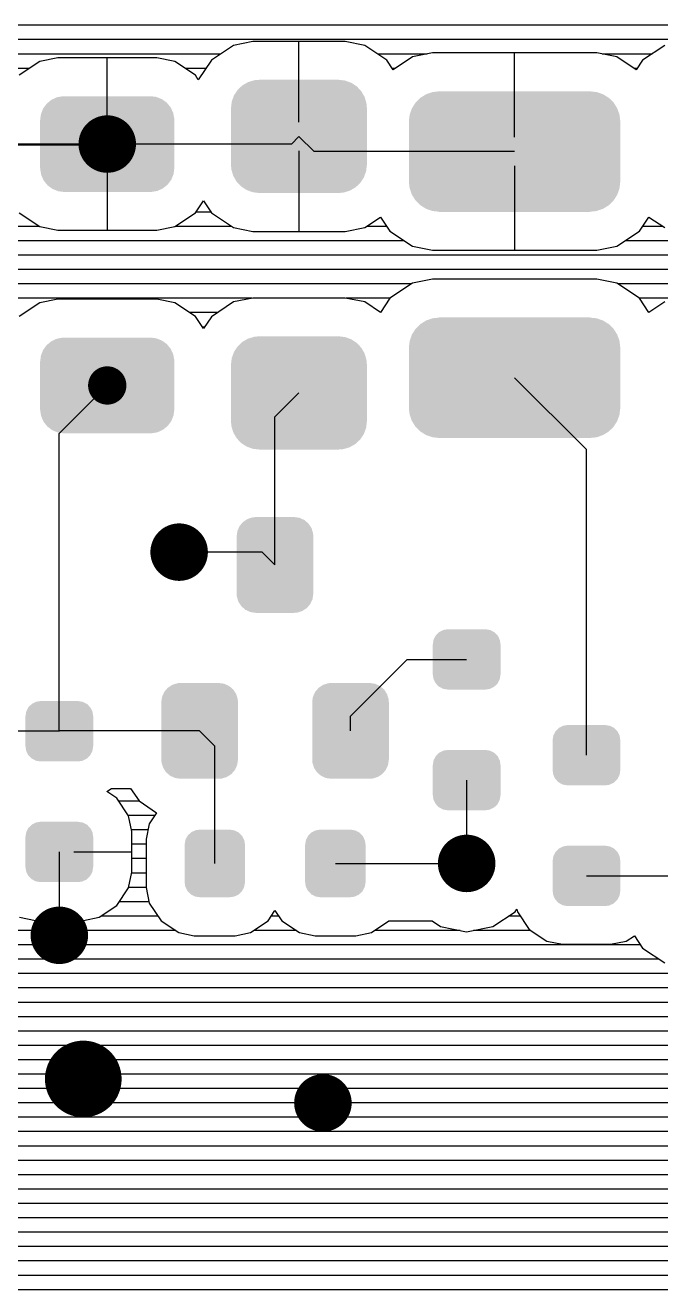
# Model space of a CAD drawing. Extents: x 295 to 953, y 10 to 290.
# Drawn here: x 625.1 to 646.99, y 103.89 to 147.47 of the extents above; entities that cross this region are included whole.
import ezdxf

# ---------------------------------------------------------------- set-up
doc = ezdxf.new("R2010")
doc.units = 0
doc.header["$LTSCALE"] = 5
doc.header["$MEASUREMENT"] = 0
doc.layers.get('0').update_dxf_attribs({"linetype": 'CONTINUOUS', "lineweight": 25})
doc.layers.add('DV-DPO-A6_BOT', color=7, linetype='CONTINUOUS')

msp = doc.modelspace()

# ---------------------------------------------------------------- linework, layer by layer
for points, const_width in [([(628.416, 143.38, -1), (627.426, 143.38, -1)], 0.991), ([(628.251, 135.059, -1), (627.591, 135.059, -1)], 0.66), ([(630.893, 129.313, -1), (629.902, 129.313, -1)], 0.991), ([(640.799, 118.582, -1), (639.808, 118.582, -1)], 0.991), ([(626.765, 116.105, -1), (625.775, 116.105, -1)], 0.991), ([(627.756, 111.152, -1), (626.435, 111.152, -1)], 1.321), ([(635.846, 110.327, -1), (634.855, 110.327, -1)], 0.991)]:
    msp.add_lwpolyline(points, format="xyb", close=True, dxfattribs=dict(const_width=const_width))
for points in [[(636.117, 145.569), (636.016, 145.581), (632.951, 145.569), (632.99, 145.581)], [(636.016, 145.581), (635.892, 145.595), (632.99, 145.581), (633.158, 145.595)], [(636.756, 145.059), (636.674, 145.202), (632.288, 145.059), (632.382, 145.202)], [(636.674, 145.202), (636.631, 145.248), (632.382, 145.202), (632.412, 145.248)], [(636.631, 145.248), (636.519, 145.367), (632.412, 145.248), (632.538, 145.367)], [(636.519, 145.367), (636.463, 145.403), (632.538, 145.367), (632.577, 145.403)], [(636.463, 145.403), (636.33, 145.492), (632.577, 145.403), (632.73, 145.492)], [(636.33, 145.492), (636.261, 145.516), (632.73, 145.492), (632.773, 145.516)], [(636.261, 145.516), (636.117, 145.569), (632.773, 145.516), (632.951, 145.569)], [(644.998, 145.098), (644.786, 145.172), (638.908, 145.098), (639.125, 145.172)], [(644.786, 145.172), (644.772, 145.173), (639.125, 145.172), (639.13, 145.173)], [(644.772, 145.173), (644.553, 145.197), (639.13, 145.173), (639.356, 145.197)], [(644.553, 145.197), (644.553, 145.203), (639.356, 145.197), (639.356, 145.203)], [(630.107, 144.643), (630, 144.774), (625.74, 144.643), (625.836, 144.774)], [(630, 144.774), (629.975, 144.804), (625.836, 144.774), (625.873, 144.804)], [(629.975, 144.804), (629.837, 144.906), (625.873, 144.804), (625.998, 144.906)], [(629.837, 144.906), (629.807, 144.927), (625.998, 144.906), (626.045, 144.927)], [(629.807, 144.927), (629.643, 144.993), (626.045, 144.927), (626.187, 144.993)], [(629.643, 144.993), (629.613, 145.005), (626.187, 144.993), (626.252, 145.005)], [(629.613, 145.005), (629.415, 145.03), (626.252, 145.005), (626.392, 145.03)], [(629.415, 145.03), (629.407, 145.031), (626.392, 145.03), (626.435, 145.031)], [(636.866, 144.621), (636.851, 144.789), (632.184, 144.621), (632.203, 144.789)], [(636.851, 144.789), (636.834, 144.846), (632.203, 144.789), (632.21, 144.846)], [(636.834, 144.846), (636.787, 145.006), (632.21, 144.846), (632.268, 145.006)], [(636.787, 145.006), (636.756, 145.059), (632.268, 145.006), (632.288, 145.059)], [(645.491, 144.612), (645.37, 144.805), (638.417, 144.612), (638.539, 144.805)], [(645.37, 144.805), (645.365, 144.81), (638.539, 144.805), (638.543, 144.81)], [(645.365, 144.81), (645.205, 144.97), (638.543, 144.81), (638.705, 144.97)], [(645.205, 144.97), (645.198, 144.974), (638.705, 144.97), (638.709, 144.974)], [(645.198, 144.974), (645.007, 145.095), (638.709, 144.974), (638.903, 145.095)], [(645.007, 145.095), (644.998, 145.098), (638.903, 145.095), (638.908, 145.098)], [(630.231, 144.248), (630.202, 144.412), (625.615, 144.248), (625.636, 144.412)], [(630.202, 144.412), (630.194, 144.453), (625.636, 144.412), (625.652, 144.453)], [(630.194, 144.453), (630.124, 144.606), (625.652, 144.453), (625.713, 144.606)], [(630.124, 144.606), (630.107, 144.643), (625.713, 144.606), (625.74, 144.643)], [(636.866, 142.667), (636.866, 144.621), (632.184, 142.667), (632.184, 144.621)], [(645.596, 144.159), (645.571, 144.385), (638.312, 144.159), (638.338, 144.385)], [(645.571, 144.385), (645.569, 144.392), (638.338, 144.385), (638.339, 144.392)], [(645.569, 144.392), (645.494, 144.606), (638.339, 144.392), (638.415, 144.606)], [(645.494, 144.606), (645.491, 144.612), (638.415, 144.606), (638.417, 144.612)], [(630.232, 144.205), (630.231, 144.248), (625.609, 144.205), (625.615, 144.248)], [(630.232, 142.554), (630.232, 144.205), (625.609, 142.554), (625.609, 144.205)], [(645.593, 144.076), (645.596, 144.159), (638.316, 144.076), (638.312, 144.159)], [(645.593, 142.168), (645.593, 144.076), (638.316, 142.168), (638.316, 144.076)], [(630.227, 142.512), (630.232, 142.554), (625.611, 142.512), (625.609, 142.554)], [(636.846, 142.499), (636.866, 142.667), (632.198, 142.499), (632.184, 142.667)], [(630.206, 142.348), (630.227, 142.512), (625.64, 142.348), (625.611, 142.512)], [(630.189, 142.306), (630.206, 142.348), (625.648, 142.306), (625.64, 142.348)], [(630.129, 142.154), (630.189, 142.306), (625.718, 142.154), (625.648, 142.306)], [(630.102, 142.117), (630.129, 142.154), (625.735, 142.117), (625.718, 142.154)], [(630.005, 141.986), (630.102, 142.117), (625.842, 141.986), (625.735, 142.117)], [(636.84, 142.442), (636.846, 142.499), (632.215, 142.442), (632.198, 142.499)], [(636.781, 142.282), (636.84, 142.442), (632.263, 142.282), (632.215, 142.442)], [(636.762, 142.229), (636.781, 142.282), (632.293, 142.229), (632.263, 142.282)], [(636.668, 142.086), (636.762, 142.229), (632.376, 142.086), (632.293, 142.229)], [(645.596, 142.085), (645.593, 142.168), (638.312, 142.085), (638.316, 142.168)], [(629.968, 141.956), (630.005, 141.986), (625.867, 141.956), (625.842, 141.986)], [(629.844, 141.854), (629.968, 141.956), (626.005, 141.854), (625.867, 141.956)], [(629.797, 141.832), (629.844, 141.854), (626.035, 141.832), (626.005, 141.854)], [(629.655, 141.767), (629.797, 141.832), (626.199, 141.767), (626.035, 141.832)], [(629.589, 141.755), (629.655, 141.767), (626.228, 141.755), (626.199, 141.767)], [(629.45, 141.73), (629.589, 141.755), (626.426, 141.73), (626.228, 141.755)], [(629.407, 141.729), (629.45, 141.73), (626.435, 141.729), (626.426, 141.73)], [(636.637, 142.04), (636.668, 142.086), (632.419, 142.04), (632.376, 142.086)], [(636.511, 141.921), (636.637, 142.04), (632.531, 141.921), (632.419, 142.04)], [(636.473, 141.885), (636.511, 141.921), (632.586, 141.885), (632.531, 141.921)], [(636.319, 141.796), (636.473, 141.885), (632.72, 141.796), (632.586, 141.885)], [(636.276, 141.772), (636.319, 141.796), (632.788, 141.772), (632.72, 141.796)], [(636.099, 141.719), (636.276, 141.772), (632.933, 141.719), (632.788, 141.772)], [(636.059, 141.707), (636.099, 141.719), (633.034, 141.707), (632.933, 141.719)], [(635.892, 141.693), (636.059, 141.707), (633.158, 141.693), (633.034, 141.707)], [(645.57, 141.859), (645.596, 142.085), (638.338, 141.859), (638.312, 142.085)], [(645.57, 141.853), (645.57, 141.859), (638.34, 141.853), (638.338, 141.859)], [(645.494, 141.638), (645.57, 141.853), (638.414, 141.638), (638.34, 141.853)], [(645.492, 141.632), (645.494, 141.638), (638.418, 141.632), (638.414, 141.638)], [(645.369, 141.44), (645.492, 141.632), (638.538, 141.44), (638.418, 141.632)], [(645.366, 141.435), (645.369, 141.44), (638.544, 141.435), (638.538, 141.44)], [(645.204, 141.274), (645.366, 141.435), (638.704, 141.274), (638.544, 141.435)], [(645.2, 141.27), (645.204, 141.274), (638.71, 141.27), (638.704, 141.274)], [(645.005, 141.15), (645.2, 141.27), (638.902, 141.15), (638.71, 141.27)], [(645.001, 141.147), (645.005, 141.15), (638.91, 141.147), (638.902, 141.15)], [(644.783, 141.073), (645.001, 141.147), (639.123, 141.073), (638.91, 141.147)], [(644.779, 141.071), (644.783, 141.073), (639.136, 141.071), (639.123, 141.073)], [(644.553, 141.047), (644.779, 141.071), (639.356, 141.047), (639.136, 141.071)], [(644.553, 141.042), (644.553, 141.047), (639.356, 141.042), (639.356, 141.047)], [(645.007, 137.295), (644.998, 137.298), (638.903, 137.295), (638.908, 137.298)], [(644.998, 137.298), (644.786, 137.372), (638.908, 137.298), (639.125, 137.372)], [(644.786, 137.372), (644.772, 137.374), (639.125, 137.372), (639.13, 137.374)], [(644.772, 137.374), (644.553, 137.398), (639.13, 137.374), (639.356, 137.398)], [(644.553, 137.398), (644.553, 137.403), (639.356, 137.398), (639.356, 137.403)], [(645.491, 136.813), (645.37, 137.005), (638.417, 136.813), (638.539, 137.005)], [(645.37, 137.005), (645.365, 137.011), (638.539, 137.005), (638.543, 137.011)], [(645.365, 137.011), (645.205, 137.171), (638.543, 137.011), (638.705, 137.171)], [(645.205, 137.171), (645.198, 137.175), (638.705, 137.171), (638.709, 137.175)], [(645.198, 137.175), (645.007, 137.295), (638.709, 137.175), (638.903, 137.295)], [(630.107, 136.322), (630, 136.453), (625.74, 136.322), (625.836, 136.453)], [(630, 136.453), (629.975, 136.483), (625.836, 136.453), (625.873, 136.483)], [(629.975, 136.483), (629.837, 136.584), (625.873, 136.483), (625.998, 136.584)], [(629.837, 136.584), (629.807, 136.606), (625.998, 136.584), (626.045, 136.606)], [(629.807, 136.606), (629.643, 136.672), (626.045, 136.606), (626.187, 136.672)], [(629.643, 136.672), (629.613, 136.683), (626.187, 136.672), (626.252, 136.683)], [(629.613, 136.683), (629.415, 136.709), (626.252, 136.683), (626.392, 136.709)], [(629.415, 136.709), (629.407, 136.71), (626.392, 136.709), (626.435, 136.71)], [(636.631, 136.405), (636.519, 136.524), (632.412, 136.405), (632.538, 136.524)], [(636.519, 136.524), (636.463, 136.561), (632.538, 136.524), (632.577, 136.561)], [(636.463, 136.561), (636.33, 136.649), (632.577, 136.561), (632.73, 136.649)], [(636.33, 136.649), (636.261, 136.674), (632.73, 136.649), (632.773, 136.674)], [(636.261, 136.674), (636.117, 136.726), (632.773, 136.674), (632.951, 136.726)], [(636.117, 136.726), (636.016, 136.738), (632.951, 136.726), (632.99, 136.738)], [(636.016, 136.738), (635.892, 136.753), (632.99, 136.738), (633.158, 136.753)], [(645.596, 136.36), (645.571, 136.586), (638.312, 136.36), (638.338, 136.586)], [(645.571, 136.586), (645.569, 136.592), (638.338, 136.586), (638.339, 136.592)], [(645.569, 136.592), (645.494, 136.807), (638.339, 136.592), (638.415, 136.807)], [(645.494, 136.807), (645.491, 136.813), (638.415, 136.807), (638.417, 136.813)], [(630.231, 135.927), (630.202, 136.091), (625.615, 135.927), (625.636, 136.091)], [(630.202, 136.091), (630.194, 136.132), (625.636, 136.091), (625.652, 136.132)], [(630.194, 136.132), (630.124, 136.285), (625.652, 136.132), (625.713, 136.285)], [(630.124, 136.285), (630.107, 136.322), (625.713, 136.285), (625.74, 136.322)], [(636.851, 135.946), (636.834, 136.004), (632.203, 135.946), (632.21, 136.004)], [(636.834, 136.004), (636.787, 136.163), (632.21, 136.004), (632.268, 136.163)], [(636.787, 136.163), (636.756, 136.216), (632.268, 136.163), (632.288, 136.216)], [(636.756, 136.216), (636.674, 136.359), (632.288, 136.216), (632.382, 136.359)], [(636.674, 136.359), (636.631, 136.405), (632.382, 136.359), (632.412, 136.405)], [(645.593, 136.277), (645.596, 136.36), (638.316, 136.277), (638.312, 136.36)], [(645.593, 134.369), (645.593, 136.277), (638.316, 134.369), (638.316, 136.277)], [(630.232, 135.884), (630.231, 135.927), (625.609, 135.884), (625.615, 135.927)], [(630.232, 134.233), (630.232, 135.884), (625.609, 134.233), (625.609, 135.884)], [(636.866, 135.779), (636.851, 135.946), (632.184, 135.779), (632.203, 135.946)], [(636.866, 133.824), (636.866, 135.779), (632.184, 133.824), (632.184, 135.779)], [(645.596, 134.286), (645.593, 134.369), (638.312, 134.286), (638.316, 134.369)], [(645.57, 134.06), (645.596, 134.286), (638.338, 134.06), (638.312, 134.286)], [(630.227, 134.19), (630.232, 134.233), (625.611, 134.19), (625.609, 134.233)], [(630.206, 134.027), (630.227, 134.19), (625.64, 134.027), (625.611, 134.19)], [(630.189, 133.985), (630.206, 134.027), (625.648, 133.985), (625.64, 134.027)], [(630.129, 133.833), (630.189, 133.985), (625.718, 133.833), (625.648, 133.985)], [(630.102, 133.796), (630.129, 133.833), (625.735, 133.796), (625.718, 133.833)], [(636.846, 133.656), (636.866, 133.824), (632.198, 133.656), (632.184, 133.824)], [(645.57, 134.054), (645.57, 134.06), (638.34, 134.054), (638.338, 134.06)], [(645.494, 133.839), (645.57, 134.054), (638.414, 133.839), (638.34, 134.054)], [(645.492, 133.833), (645.494, 133.839), (638.418, 133.833), (638.414, 133.839)], [(645.369, 133.641), (645.492, 133.833), (638.538, 133.641), (638.418, 133.833)], [(630.005, 133.665), (630.102, 133.796), (625.842, 133.665), (625.735, 133.796)], [(629.968, 133.635), (630.005, 133.665), (625.867, 133.635), (625.842, 133.665)], [(629.844, 133.533), (629.968, 133.635), (626.005, 133.533), (625.867, 133.635)], [(629.797, 133.511), (629.844, 133.533), (626.035, 133.511), (626.005, 133.533)], [(629.655, 133.446), (629.797, 133.511), (626.199, 133.446), (626.035, 133.511)], [(629.589, 133.434), (629.655, 133.446), (626.228, 133.434), (626.199, 133.446)], [(629.45, 133.409), (629.589, 133.434), (626.426, 133.409), (626.228, 133.434)], [(629.407, 133.408), (629.45, 133.409), (626.435, 133.408), (626.426, 133.409)], [(636.84, 133.599), (636.846, 133.656), (632.215, 133.599), (632.198, 133.656)], [(636.781, 133.439), (636.84, 133.599), (632.263, 133.439), (632.215, 133.599)], [(636.762, 133.386), (636.781, 133.439), (632.293, 133.386), (632.263, 133.439)], [(636.668, 133.243), (636.762, 133.386), (632.376, 133.243), (632.293, 133.386)], [(645.366, 133.635), (645.369, 133.641), (638.544, 133.635), (638.538, 133.641)], [(645.204, 133.475), (645.366, 133.635), (638.704, 133.475), (638.544, 133.635)], [(645.2, 133.471), (645.204, 133.475), (638.71, 133.471), (638.704, 133.475)], [(645.005, 133.351), (645.2, 133.471), (638.902, 133.351), (638.71, 133.471)], [(636.637, 133.197), (636.668, 133.243), (632.419, 133.197), (632.376, 133.243)], [(636.511, 133.078), (636.637, 133.197), (632.531, 133.078), (632.419, 133.197)], [(636.473, 133.042), (636.511, 133.078), (632.586, 133.042), (632.531, 133.078)], [(636.319, 132.954), (636.473, 133.042), (632.72, 132.954), (632.586, 133.042)], [(636.276, 132.929), (636.319, 132.954), (632.788, 132.929), (632.72, 132.954)], [(645.001, 133.348), (645.005, 133.351), (638.91, 133.348), (638.902, 133.351)], [(644.783, 133.274), (645.001, 133.348), (639.123, 133.274), (638.91, 133.348)], [(644.779, 133.272), (644.783, 133.274), (639.136, 133.272), (639.123, 133.274)], [(644.553, 133.248), (644.779, 133.272), (639.356, 133.248), (639.136, 133.272)], [(644.553, 133.243), (644.553, 133.248), (639.356, 133.243), (639.356, 133.248)], [(636.099, 132.876), (636.276, 132.929), (632.933, 132.876), (632.788, 132.929)], [(636.059, 132.864), (636.099, 132.876), (633.034, 132.864), (632.933, 132.876)], [(635.892, 132.85), (636.059, 132.864), (633.158, 132.85), (633.034, 132.864)], [(634.856, 130.298), (634.786, 130.357), (632.552, 130.298), (632.603, 130.357)], [(634.786, 130.357), (634.714, 130.419), (632.603, 130.357), (632.697, 130.419)], [(634.714, 130.419), (634.624, 130.459), (632.697, 130.419), (632.759, 130.459)], [(634.624, 130.459), (634.544, 130.496), (632.759, 130.459), (632.877, 130.496)], [(634.544, 130.496), (634.416, 130.514), (632.877, 130.496), (632.937, 130.514)], [(634.416, 130.514), (634.36, 130.522), (632.937, 130.514), (633.039, 130.522)], [(635.02, 129.861), (635.012, 129.964), (632.379, 129.861), (632.393, 129.964)], [(635.012, 129.964), (634.987, 130.046), (632.393, 129.964), (632.405, 130.046)], [(634.987, 130.046), (634.958, 130.142), (632.405, 130.046), (632.448, 130.142)], [(634.958, 130.142), (634.909, 130.216), (632.448, 130.142), (632.482, 130.216)], [(634.909, 130.216), (634.856, 130.298), (632.482, 130.216), (632.552, 130.298)], [(635.02, 127.88), (635.02, 129.861), (632.379, 127.88), (632.379, 129.861)], [(635.006, 127.778), (635.02, 127.88), (632.386, 127.778), (632.379, 127.88)], [(634.994, 127.696), (635.006, 127.778), (632.412, 127.696), (632.386, 127.778)], [(634.95, 127.6), (634.994, 127.696), (632.441, 127.6), (632.412, 127.696)], [(634.917, 127.526), (634.95, 127.6), (632.489, 127.526), (632.441, 127.6)], [(634.847, 127.444), (634.917, 127.526), (632.543, 127.444), (632.489, 127.526)], [(634.796, 127.384), (634.847, 127.444), (632.613, 127.384), (632.543, 127.444)], [(634.702, 127.323), (634.796, 127.384), (632.685, 127.323), (632.613, 127.384)], [(634.64, 127.282), (634.702, 127.323), (632.774, 127.282), (632.685, 127.323)], [(634.522, 127.246), (634.64, 127.282), (632.854, 127.246), (632.774, 127.282)], [(634.462, 127.228), (634.522, 127.246), (632.983, 127.228), (632.854, 127.246)], [(634.36, 127.22), (634.462, 127.228), (633.039, 127.22), (632.983, 127.228)], [(641.44, 126.3), (641.377, 126.432), (639.164, 126.3), (639.233, 126.432)], [(641.377, 126.432), (641.363, 126.446), (639.233, 126.432), (639.24, 126.446)], [(641.363, 126.446), (641.262, 126.551), (639.24, 126.446), (639.348, 126.551)], [(641.262, 126.551), (641.243, 126.561), (639.348, 126.551), (639.358, 126.561)], [(641.243, 126.561), (641.117, 126.628), (639.358, 126.561), (639.496, 126.628)], [(641.117, 126.628), (641.085, 126.633), (639.496, 126.628), (639.507, 126.633)], [(641.085, 126.633), (640.954, 126.655), (639.507, 126.633), (639.653, 126.655)], [(641.472, 125.093), (641.472, 126.137), (639.134, 125.093), (639.134, 126.137)], [(641.469, 126.137), (641.448, 126.283), (639.138, 126.137), (639.161, 126.283)], [(641.448, 126.283), (641.44, 126.3), (639.161, 126.283), (639.164, 126.3)], [(641.445, 124.947), (641.469, 125.093), (639.159, 124.947), (639.138, 125.093)], [(632.191, 124.638), (632.119, 124.7), (630.007, 124.638), (630.101, 124.7)], [(632.119, 124.7), (632.029, 124.74), (630.101, 124.7), (630.163, 124.74)], [(632.029, 124.74), (631.949, 124.777), (630.163, 124.74), (630.281, 124.777)], [(631.949, 124.777), (631.82, 124.795), (630.281, 124.777), (630.341, 124.795)], [(631.82, 124.795), (631.764, 124.803), (630.341, 124.795), (630.444, 124.803)], [(637.388, 124.638), (637.316, 124.7), (635.205, 124.638), (635.299, 124.7)], [(637.316, 124.7), (637.226, 124.74), (635.299, 124.7), (635.361, 124.74)], [(637.226, 124.74), (637.146, 124.777), (635.361, 124.74), (635.479, 124.777)], [(637.146, 124.777), (637.018, 124.795), (635.479, 124.777), (635.539, 124.795)], [(637.018, 124.795), (636.962, 124.803), (635.539, 124.795), (635.641, 124.803)], [(641.443, 124.93), (641.445, 124.947), (639.167, 124.93), (639.159, 124.947)], [(641.374, 124.798), (641.443, 124.93), (639.23, 124.798), (639.167, 124.93)], [(641.367, 124.784), (641.374, 124.798), (639.243, 124.784), (639.23, 124.798)], [(641.259, 124.679), (641.367, 124.784), (639.344, 124.679), (639.243, 124.784)], [(641.248, 124.669), (641.259, 124.679), (639.364, 124.669), (639.344, 124.679)], [(641.111, 124.602), (641.248, 124.669), (639.49, 124.602), (639.364, 124.669)], [(632.425, 124.142), (632.417, 124.245), (629.783, 124.142), (629.798, 124.245)], [(632.417, 124.245), (632.392, 124.327), (629.798, 124.245), (629.809, 124.327)], [(632.392, 124.327), (632.362, 124.423), (629.809, 124.327), (629.853, 124.423)], [(632.362, 124.423), (632.314, 124.497), (629.853, 124.423), (629.886, 124.497)], [(632.314, 124.497), (632.26, 124.579), (629.886, 124.497), (629.956, 124.579)], [(632.26, 124.579), (632.191, 124.638), (629.956, 124.579), (630.007, 124.638)], [(637.622, 124.142), (637.614, 124.245), (634.981, 124.142), (634.995, 124.245)], [(637.614, 124.245), (637.589, 124.327), (634.995, 124.245), (635.007, 124.327)], [(637.589, 124.327), (637.56, 124.423), (635.007, 124.327), (635.05, 124.423)], [(637.56, 124.423), (637.511, 124.497), (635.05, 124.423), (635.084, 124.497)], [(637.511, 124.497), (637.458, 124.579), (635.084, 124.497), (635.154, 124.579)], [(637.458, 124.579), (637.388, 124.638), (635.154, 124.579), (635.205, 124.638)], [(641.1, 124.597), (641.111, 124.602), (639.522, 124.597), (639.49, 124.602)], [(640.954, 124.575), (641.1, 124.597), (639.653, 124.575), (639.522, 124.597)], [(627.435, 123.66), (627.414, 123.807), (625.104, 123.66), (625.128, 123.807)], [(627.414, 123.807), (627.406, 123.823), (625.128, 123.807), (625.13, 123.823)], [(627.406, 123.823), (627.343, 123.955), (625.13, 123.823), (625.199, 123.955)], [(627.343, 123.955), (627.33, 123.97), (625.199, 123.955), (625.207, 123.97)], [(627.33, 123.97), (627.229, 124.074), (625.207, 123.97), (625.314, 124.074)], [(627.229, 124.074), (627.21, 124.085), (625.314, 124.074), (625.325, 124.085)], [(627.21, 124.085), (627.083, 124.151), (625.325, 124.085), (625.462, 124.151)], [(627.083, 124.151), (627.052, 124.157), (625.462, 124.151), (625.473, 124.157)], [(627.052, 124.157), (626.92, 124.179), (625.473, 124.157), (625.619, 124.179)], [(632.425, 122.161), (632.425, 124.142), (629.783, 122.161), (629.783, 124.142)], [(637.622, 122.161), (637.622, 124.142), (634.981, 122.161), (634.981, 124.142)], [(627.439, 122.617), (627.439, 123.66), (625.101, 122.617), (625.101, 123.66)], [(645.213, 123.331), (645.081, 123.353), (643.634, 123.331), (643.78, 123.353)], [(645.596, 122.835), (645.575, 122.981), (643.265, 122.835), (643.289, 122.981)], [(645.575, 122.981), (645.567, 122.998), (643.289, 122.981), (643.291, 122.998)], [(645.567, 122.998), (645.504, 123.13), (643.291, 122.998), (643.36, 123.13)], [(645.504, 123.13), (645.491, 123.144), (643.36, 123.13), (643.368, 123.144)], [(645.491, 123.144), (645.39, 123.249), (643.368, 123.144), (643.475, 123.249)], [(645.39, 123.249), (645.371, 123.259), (643.475, 123.249), (643.486, 123.259)], [(645.371, 123.259), (645.244, 123.326), (643.486, 123.259), (643.623, 123.326)], [(645.244, 123.326), (645.213, 123.331), (643.623, 123.326), (643.634, 123.331)], [(627.412, 122.471), (627.435, 122.617), (625.125, 122.471), (625.104, 122.617)], [(641.085, 122.473), (640.954, 122.495), (639.507, 122.473), (639.653, 122.495)], [(645.6, 121.791), (645.6, 122.835), (643.262, 121.791), (643.262, 122.835)], [(627.409, 122.454), (627.412, 122.471), (625.133, 122.454), (625.125, 122.471)], [(627.34, 122.322), (627.409, 122.454), (625.196, 122.322), (625.133, 122.454)], [(627.333, 122.308), (627.34, 122.322), (625.21, 122.308), (625.196, 122.322)], [(627.225, 122.203), (627.333, 122.308), (625.311, 122.203), (625.21, 122.308)], [(627.215, 122.193), (627.225, 122.203), (625.33, 122.193), (625.311, 122.203)], [(627.077, 122.126), (627.215, 122.193), (625.457, 122.126), (625.33, 122.193)], [(627.066, 122.12), (627.077, 122.126), (625.488, 122.12), (625.457, 122.126)], [(626.92, 122.098), (627.066, 122.12), (625.619, 122.098), (625.488, 122.12)], [(632.41, 122.059), (632.425, 122.161), (629.791, 122.059), (629.783, 122.161)], [(632.398, 121.977), (632.41, 122.059), (629.816, 121.977), (629.791, 122.059)], [(637.608, 122.059), (637.622, 122.161), (634.988, 122.059), (634.981, 122.161)], [(637.596, 121.977), (637.608, 122.059), (635.014, 121.977), (634.988, 122.059)], [(641.469, 121.976), (641.448, 122.123), (639.138, 121.976), (639.161, 122.123)], [(641.448, 122.123), (641.44, 122.139), (639.161, 122.123), (639.164, 122.139)], [(641.44, 122.139), (641.377, 122.271), (639.164, 122.139), (639.233, 122.271)], [(641.377, 122.271), (641.363, 122.286), (639.233, 122.271), (639.24, 122.286)], [(641.363, 122.286), (641.262, 122.39), (639.24, 122.286), (639.348, 122.39)], [(641.262, 122.39), (641.243, 122.401), (639.348, 122.39), (639.358, 122.401)], [(641.243, 122.401), (641.117, 122.467), (639.358, 122.401), (639.496, 122.467)], [(641.117, 122.467), (641.085, 122.473), (639.496, 122.467), (639.507, 122.473)], [(632.355, 121.881), (632.398, 121.977), (629.846, 121.881), (629.816, 121.977)], [(632.322, 121.807), (632.355, 121.881), (629.894, 121.807), (629.846, 121.881)], [(632.252, 121.725), (632.322, 121.807), (629.948, 121.725), (629.894, 121.807)], [(632.201, 121.665), (632.252, 121.725), (630.017, 121.665), (629.948, 121.725)], [(632.107, 121.604), (632.201, 121.665), (630.089, 121.604), (630.017, 121.665)], [(637.552, 121.881), (637.596, 121.977), (635.043, 121.881), (635.014, 121.977)], [(637.519, 121.807), (637.552, 121.881), (635.091, 121.807), (635.043, 121.881)], [(637.449, 121.725), (637.519, 121.807), (635.145, 121.725), (635.091, 121.807)], [(637.398, 121.665), (637.449, 121.725), (635.215, 121.665), (635.145, 121.725)], [(637.304, 121.604), (637.398, 121.665), (635.287, 121.604), (635.215, 121.665)], [(641.472, 120.933), (641.472, 121.976), (639.134, 120.933), (639.134, 121.976)], [(645.573, 121.645), (645.596, 121.791), (643.286, 121.645), (643.265, 121.791)], [(645.57, 121.628), (645.573, 121.645), (643.294, 121.628), (643.286, 121.645)], [(645.501, 121.496), (645.57, 121.628), (643.357, 121.496), (643.294, 121.628)], [(632.045, 121.563), (632.107, 121.604), (630.179, 121.563), (630.089, 121.604)], [(631.926, 121.527), (632.045, 121.563), (630.259, 121.527), (630.179, 121.563)], [(631.867, 121.509), (631.926, 121.527), (630.388, 121.509), (630.259, 121.527)], [(631.764, 121.501), (631.867, 121.509), (630.444, 121.501), (630.388, 121.509)], [(637.242, 121.563), (637.304, 121.604), (635.376, 121.563), (635.287, 121.604)], [(637.124, 121.527), (637.242, 121.563), (635.456, 121.527), (635.376, 121.563)], [(637.064, 121.509), (637.124, 121.527), (635.585, 121.509), (635.456, 121.527)], [(636.962, 121.501), (637.064, 121.509), (635.641, 121.501), (635.585, 121.509)], [(645.494, 121.482), (645.501, 121.496), (643.371, 121.482), (643.357, 121.496)], [(645.386, 121.377), (645.494, 121.482), (643.472, 121.377), (643.371, 121.482)], [(645.376, 121.367), (645.386, 121.377), (643.491, 121.367), (643.472, 121.377)], [(645.238, 121.3), (645.376, 121.367), (643.618, 121.3), (643.491, 121.367)], [(645.227, 121.295), (645.238, 121.3), (643.649, 121.295), (643.618, 121.3)], [(645.081, 121.273), (645.227, 121.295), (643.78, 121.273), (643.649, 121.295)], [(641.445, 120.787), (641.469, 120.933), (639.159, 120.787), (639.138, 120.933)], [(641.443, 120.77), (641.445, 120.787), (639.167, 120.77), (639.159, 120.787)], [(641.374, 120.638), (641.443, 120.77), (639.23, 120.638), (639.167, 120.77)], [(641.367, 120.624), (641.374, 120.638), (639.243, 120.624), (639.23, 120.638)], [(641.259, 120.519), (641.367, 120.624), (639.344, 120.519), (639.243, 120.624)], [(641.248, 120.509), (641.259, 120.519), (639.364, 120.509), (639.344, 120.519)], [(641.111, 120.442), (641.248, 120.509), (639.49, 120.442), (639.364, 120.509)], [(641.1, 120.436), (641.111, 120.442), (639.522, 120.436), (639.49, 120.442)], [(640.954, 120.414), (641.1, 120.436), (639.653, 120.414), (639.522, 120.436)], [(627.33, 119.809), (627.229, 119.914), (625.207, 119.809), (625.314, 119.914)], [(627.229, 119.914), (627.21, 119.924), (625.314, 119.914), (625.325, 119.924)], [(627.21, 119.924), (627.083, 119.991), (625.325, 119.924), (625.462, 119.991)], [(627.083, 119.991), (627.052, 119.996), (625.462, 119.991), (625.473, 119.996)], [(627.052, 119.996), (626.92, 120.018), (625.473, 119.996), (625.619, 120.018)], [(627.439, 118.456), (627.439, 119.5), (625.101, 118.456), (625.101, 119.5)], [(627.435, 119.5), (627.414, 119.646), (625.104, 119.5), (625.128, 119.646)], [(627.414, 119.646), (627.406, 119.663), (625.128, 119.646), (625.13, 119.663)], [(627.406, 119.663), (627.343, 119.795), (625.13, 119.663), (625.199, 119.795)], [(627.343, 119.795), (627.33, 119.809), (625.199, 119.795), (625.207, 119.809)], [(632.635, 119.395), (632.572, 119.526), (630.613, 119.395), (630.683, 119.526)], [(632.572, 119.526), (632.557, 119.541), (630.683, 119.526), (630.69, 119.541)], [(632.557, 119.541), (632.457, 119.644), (630.69, 119.541), (630.798, 119.644)], [(632.457, 119.644), (632.436, 119.655), (630.798, 119.644), (630.81, 119.655)], [(632.436, 119.655), (632.31, 119.72), (630.81, 119.655), (630.947, 119.72)], [(632.31, 119.72), (632.276, 119.726), (630.947, 119.72), (630.959, 119.726)], [(632.276, 119.726), (632.147, 119.746), (630.959, 119.726), (631.104, 119.746)], [(632.147, 119.746), (632.147, 119.751), (631.104, 119.746), (631.104, 119.751)], [(636.789, 119.395), (636.726, 119.526), (634.767, 119.395), (634.837, 119.526)], [(636.726, 119.526), (636.711, 119.541), (634.837, 119.526), (634.844, 119.541)], [(636.711, 119.541), (636.611, 119.644), (634.844, 119.541), (634.952, 119.644)], [(636.611, 119.644), (636.59, 119.655), (634.952, 119.644), (634.964, 119.655)], [(636.59, 119.655), (636.464, 119.72), (634.964, 119.655), (635.101, 119.72)], [(636.464, 119.72), (636.43, 119.726), (635.101, 119.72), (635.113, 119.726)], [(636.43, 119.726), (636.301, 119.746), (635.113, 119.726), (635.258, 119.746)], [(636.301, 119.746), (636.301, 119.751), (635.258, 119.746), (635.258, 119.751)], [(632.666, 119.232), (632.644, 119.377), (630.586, 119.232), (630.61, 119.377)], [(632.666, 119.229), (632.666, 119.232), (630.586, 119.229), (630.586, 119.232)], [(632.666, 117.935), (632.666, 119.229), (630.586, 117.935), (630.586, 119.229)], [(632.644, 119.377), (632.635, 119.395), (630.61, 119.377), (630.613, 119.395)], [(636.82, 119.232), (636.798, 119.377), (634.739, 119.232), (634.764, 119.377)], [(636.82, 119.229), (636.82, 119.232), (634.739, 119.229), (634.739, 119.232)], [(636.82, 117.935), (636.82, 119.229), (634.739, 117.935), (634.739, 119.229)], [(636.798, 119.377), (636.789, 119.395), (634.764, 119.377), (634.767, 119.395)], [(645.491, 118.984), (645.39, 119.088), (643.368, 118.984), (643.475, 119.088)], [(645.39, 119.088), (645.371, 119.099), (643.475, 119.088), (643.486, 119.099)], [(645.371, 119.099), (645.244, 119.165), (643.486, 119.099), (643.623, 119.165)], [(645.244, 119.165), (645.213, 119.171), (643.623, 119.165), (643.634, 119.171)], [(645.213, 119.171), (645.081, 119.193), (643.634, 119.171), (643.78, 119.193)], [(645.6, 117.631), (645.6, 118.674), (643.262, 117.631), (643.262, 118.674)], [(645.596, 118.674), (645.575, 118.821), (643.265, 118.674), (643.289, 118.821)], [(645.575, 118.821), (645.567, 118.837), (643.289, 118.821), (643.291, 118.837)], [(645.567, 118.837), (645.504, 118.969), (643.291, 118.837), (643.36, 118.969)], [(645.504, 118.969), (645.491, 118.984), (643.36, 118.969), (643.368, 118.984)], [(627.412, 118.31), (627.435, 118.456), (625.125, 118.31), (625.104, 118.456)], [(627.409, 118.293), (627.412, 118.31), (625.133, 118.293), (625.125, 118.31)], [(627.34, 118.161), (627.409, 118.293), (625.196, 118.161), (625.133, 118.293)], [(627.333, 118.147), (627.34, 118.161), (625.21, 118.147), (625.196, 118.161)], [(627.225, 118.042), (627.333, 118.147), (625.311, 118.042), (625.21, 118.147)], [(627.215, 118.032), (627.225, 118.042), (625.33, 118.032), (625.311, 118.042)], [(627.077, 117.965), (627.215, 118.032), (625.457, 117.965), (625.33, 118.032)], [(627.066, 117.96), (627.077, 117.965), (625.488, 117.96), (625.457, 117.965)], [(626.92, 117.938), (627.066, 117.96), (625.619, 117.938), (625.488, 117.96)], [(632.666, 117.931), (632.666, 117.935), (630.586, 117.931), (630.586, 117.935)], [(632.641, 117.786), (632.666, 117.931), (630.608, 117.786), (630.586, 117.931)], [(632.638, 117.769), (632.641, 117.786), (630.616, 117.769), (630.608, 117.786)], [(632.569, 117.638), (632.638, 117.769), (630.68, 117.638), (630.616, 117.769)], [(636.82, 117.931), (636.82, 117.935), (634.739, 117.931), (634.739, 117.935)], [(636.795, 117.786), (636.82, 117.931), (634.761, 117.786), (634.739, 117.931)], [(636.792, 117.769), (636.795, 117.786), (634.77, 117.769), (634.761, 117.786)], [(636.723, 117.638), (636.792, 117.769), (634.834, 117.638), (634.77, 117.769)], [(632.561, 117.623), (632.569, 117.638), (630.694, 117.623), (630.68, 117.638)], [(632.453, 117.52), (632.561, 117.623), (630.795, 117.52), (630.694, 117.623)], [(632.442, 117.509), (632.453, 117.52), (630.815, 117.509), (630.795, 117.52)], [(632.304, 117.443), (632.442, 117.509), (630.941, 117.443), (630.815, 117.509)], [(632.293, 117.438), (632.304, 117.443), (630.975, 117.438), (630.941, 117.443)], [(632.147, 117.417), (632.293, 117.438), (631.104, 117.417), (630.975, 117.438)], [(632.147, 117.413), (632.147, 117.417), (631.104, 117.413), (631.104, 117.417)], [(636.715, 117.623), (636.723, 117.638), (634.848, 117.623), (634.834, 117.638)], [(636.607, 117.52), (636.715, 117.623), (634.949, 117.52), (634.848, 117.623)], [(636.596, 117.509), (636.607, 117.52), (634.969, 117.509), (634.949, 117.52)], [(636.458, 117.443), (636.596, 117.509), (635.095, 117.443), (634.969, 117.509)], [(636.447, 117.438), (636.458, 117.443), (635.129, 117.438), (635.095, 117.443)], [(636.301, 117.417), (636.447, 117.438), (635.258, 117.417), (635.129, 117.438)], [(636.301, 117.413), (636.301, 117.417), (635.258, 117.413), (635.258, 117.417)], [(645.573, 117.485), (645.596, 117.631), (643.286, 117.485), (643.265, 117.631)], [(645.57, 117.468), (645.573, 117.485), (643.294, 117.468), (643.286, 117.485)], [(645.501, 117.336), (645.57, 117.468), (643.357, 117.336), (643.294, 117.468)], [(645.494, 117.322), (645.501, 117.336), (643.371, 117.322), (643.357, 117.336)], [(645.386, 117.217), (645.494, 117.322), (643.472, 117.217), (643.371, 117.322)], [(645.376, 117.207), (645.386, 117.217), (643.491, 117.207), (643.472, 117.217)], [(645.238, 117.14), (645.376, 117.207), (643.618, 117.14), (643.491, 117.207)], [(645.227, 117.134), (645.238, 117.14), (643.649, 117.134), (643.618, 117.14)], [(645.081, 117.112), (645.227, 117.134), (643.78, 117.112), (643.649, 117.134)]]:
    msp.add_solid(points)
at = {"layer": 'DV-DPO-A6_BOT'}
for p, q in [((666.633, 147.474), (592.107, 147.474)), ((667.129, 146.979), (584.183, 146.979)), ((632.94, 146.913), (632.266, 146.781)), ((636.116, 146.913), (632.94, 146.913)), ((634.525, 144.139), (634.525, 146.913)), ((636.79, 146.781), (636.116, 146.913)), ((631.83, 146.484), (584.189, 146.484)), ((632.266, 146.781), (631.507, 146.272)), ((637.549, 146.272), (636.79, 146.781)), ((638.943, 146.484), (637.226, 146.484)), ((639.128, 146.523), (638.434, 146.385)), ((644.787, 146.523), (639.128, 146.523)), ((641.954, 143.618), (641.954, 146.523)), ((645.481, 146.385), (644.787, 146.523)), ((646.689, 146.484), (644.972, 146.484)), ((647.125, 146.781), (646.366, 146.272)), ((625.603, 146.226), (624.89, 145.757)), ((626.224, 146.352), (625.603, 146.226)), ((629.625, 146.352), (626.224, 146.352)), ((627.921, 143.875), (627.921, 146.352)), ((630.245, 146.226), (629.625, 146.352)), ((630.959, 145.757), (630.245, 146.226)), ((631.507, 146.272), (631.058, 145.599)), ((637.767, 145.942), (637.549, 146.272)), ((638.434, 146.385), (637.767, 145.942)), ((646.148, 145.942), (645.481, 146.385)), ((646.366, 146.272), (646.148, 145.942)), ((625.246, 145.988), (591.856, 145.988)), ((631.322, 145.988), (630.602, 145.988)), ((631.058, 145.599), (630.959, 145.757)), ((637.847, 145.988), (637.734, 145.988)), ((646.181, 145.988), (646.069, 145.988)), ((634.525, 143.644), (634.267, 143.38)), ((635.047, 143.122), (634.525, 143.644)), ((627.894, 143.347), (622.968, 143.347)), ((627.426, 143.38), (624.289, 143.38)), ((627.921, 143.38), (627.894, 143.347)), ((634.267, 143.38), (627.921, 143.38)), ((634.525, 143.149), (634.525, 140.368)), ((641.954, 143.122), (635.047, 143.122)), ((627.921, 142.885), (627.921, 140.408)), ((641.954, 142.627), (641.954, 139.721)), ((630.959, 141.009), (631.236, 141.418)), ((631.236, 141.418), (631.507, 141.009)), ((624.89, 141.009), (625.603, 140.534)), ((630.245, 140.534), (630.959, 141.009)), ((631.494, 141.035), (630.978, 141.035)), ((631.507, 141.009), (632.266, 140.5)), ((636.79, 140.5), (637.332, 140.864)), ((637.332, 140.864), (637.655, 140.382)), ((646.26, 140.382), (646.584, 140.864)), ((646.584, 140.864), (647.125, 140.5)), ((625.59, 140.54), (619.204, 140.54)), ((625.603, 140.534), (626.224, 140.408)), ((626.224, 140.408), (629.625, 140.408)), ((629.625, 140.408), (630.245, 140.534)), ((632.207, 140.54), (630.259, 140.54)), ((632.266, 140.5), (632.94, 140.368)), ((632.94, 140.368), (636.116, 140.368)), ((636.116, 140.368), (636.79, 140.5)), ((637.549, 140.54), (636.849, 140.54)), ((637.655, 140.382), (638.434, 139.86)), ((645.481, 139.86), (646.26, 140.382)), ((647.066, 140.54), (646.366, 140.54)), ((638.15, 140.045), (619.204, 140.045)), ((661.02, 140.045), (645.765, 140.045)), ((660.611, 139.55), (619.204, 139.55)), ((638.434, 139.86), (639.128, 139.721)), ((639.128, 139.721), (644.787, 139.721)), ((644.787, 139.721), (645.481, 139.86)), ((660.274, 139.054), (619.204, 139.054)), ((639.128, 138.724), (638.434, 138.585)), ((644.787, 138.724), (639.128, 138.724)), ((645.481, 138.585), (644.787, 138.724)), ((638.401, 138.559), (619.204, 138.559)), ((638.434, 138.585), (637.655, 138.064)), ((646.26, 138.064), (645.481, 138.585)), ((660.089, 138.559), (645.514, 138.559)), ((632.907, 138.064), (619.151, 138.064)), ((625.603, 137.912), (624.89, 137.436)), ((626.224, 138.031), (625.603, 137.912)), ((629.625, 138.031), (626.224, 138.031)), ((630.245, 137.912), (629.625, 138.031)), ((630.959, 137.436), (630.245, 137.912)), ((632.266, 137.938), (631.507, 137.43)), ((632.94, 138.07), (632.266, 137.938)), ((636.116, 138.07), (632.94, 138.07)), ((636.79, 137.938), (636.116, 138.07)), ((637.662, 138.064), (636.149, 138.064)), ((637.332, 137.575), (636.79, 137.938)), ((637.655, 138.064), (637.332, 137.575)), ((647.766, 138.064), (646.254, 138.064)), ((646.584, 137.575), (646.26, 138.064)), ((647.125, 137.938), (646.584, 137.575)), ((631.718, 137.568), (630.754, 137.568)), ((631.236, 137.02), (630.959, 137.436)), ((631.507, 137.43), (631.236, 137.02)), ((631.269, 137.073), (631.196, 137.073)), ((644.431, 132.846), (641.954, 135.323)), ((626.27, 133.408), (627.921, 135.059)), ((633.699, 133.976), (634.525, 134.801)), ((633.699, 128.871), (633.699, 133.976)), ((626.27, 123.139), (626.27, 133.408)), ((644.431, 122.313), (644.431, 132.846)), ((633.263, 129.313), (630.397, 129.313)), ((633.699, 128.871), (633.263, 129.313)), ((636.301, 123.66), (638.256, 125.615)), ((638.256, 125.615), (640.303, 125.615)), ((636.301, 123.152), (636.301, 123.66)), ((626.27, 123.139), (622.572, 123.139)), ((626.283, 123.152), (626.27, 123.139)), ((631.104, 123.152), (626.283, 123.152)), ((631.104, 123.152), (631.626, 122.63)), ((631.626, 118.582), (631.626, 122.63)), ((627.901, 121.058), (628.066, 121.171)), ((628.066, 121.171), (628.72, 121.171)), ((628.72, 121.171), (629.017, 120.735)), ((640.303, 121.455), (640.303, 118.582)), ((628.251, 120.827), (627.901, 121.058)), ((628.654, 120.22), (628.251, 120.827)), ((629.017, 120.735), (629.618, 120.332)), ((629.017, 120.728), (628.317, 120.728)), ((629.618, 120.332), (629.367, 119.949)), ((629.559, 120.233), (628.647, 120.233)), ((628.766, 119.685), (628.654, 120.22)), ((629.367, 119.949), (629.261, 119.414)), ((629.327, 119.738), (628.753, 119.738)), ((628.766, 118.278), (628.766, 119.685)), ((629.261, 119.242), (628.766, 119.242)), ((629.261, 119.414), (629.261, 117.75)), ((626.27, 118.978), (626.27, 116.105)), ((626.765, 118.978), (628.766, 118.978)), ((629.261, 118.747), (628.766, 118.747)), ((635.78, 118.582), (640.303, 118.582)), ((626.27, 118.483), (626.27, 116.62)), ((628.654, 117.743), (628.766, 118.278)), ((629.261, 118.252), (628.76, 118.252)), ((644.431, 118.153), (649.252, 118.153)), ((628.251, 117.136), (628.654, 117.743)), ((629.261, 117.756), (628.66, 117.756)), ((629.261, 117.75), (629.367, 117.215)), ((629.361, 117.261), (628.337, 117.261)), ((627.643, 116.726), (628.251, 117.136)), ((629.367, 117.215), (629.777, 116.607)), ((633.468, 116.607), (633.699, 116.957)), ((633.699, 116.957), (633.937, 116.607)), ((641.208, 116.409), (641.974, 116.918)), ((641.974, 116.918), (642.034, 117.003)), ((642.034, 117.003), (642.053, 116.918)), ((642.053, 116.918), (642.456, 116.31)), ((624.903, 116.726), (625.444, 116.62)), ((625.444, 116.62), (627.102, 116.62)), ((627.102, 116.62), (627.643, 116.726)), ((629.671, 116.766), (627.703, 116.766)), ((629.777, 116.607), (630.384, 116.198)), ((632.861, 116.198), (633.468, 116.607)), ((633.825, 116.766), (633.58, 116.766)), ((633.937, 116.607), (634.545, 116.198)), ((637.021, 116.198), (637.622, 116.601)), ((637.622, 116.601), (639.115, 116.601)), ((639.115, 116.601), (639.405, 116.409)), ((639.405, 116.409), (640.303, 116.224)), ((640.303, 116.224), (641.208, 116.409)), ((642.152, 116.766), (641.75, 116.766)), ((630.278, 116.27), (618.854, 116.27)), ((630.384, 116.198), (630.919, 116.092)), ((630.919, 116.092), (632.326, 116.092)), ((632.326, 116.092), (632.861, 116.198)), ((634.439, 116.27), (632.966, 116.27)), ((634.545, 116.198), (635.08, 116.092)), ((635.08, 116.092), (636.486, 116.092)), ((636.486, 116.092), (637.021, 116.198)), ((640.079, 116.27), (637.127, 116.27)), ((642.509, 116.27), (640.534, 116.27)), ((642.456, 116.31), (643.064, 115.901)), ((645.804, 115.901), (646.082, 116.086)), ((646.082, 116.086), (646.366, 115.663)), ((646.287, 115.775), (618.556, 115.775)), ((643.064, 115.901), (643.605, 115.795)), ((643.605, 115.795), (645.263, 115.795)), ((645.263, 115.795), (645.804, 115.901)), ((646.366, 115.663), (647.125, 115.154)), ((646.934, 115.28), (618.008, 115.28)), ((660.373, 114.785), (576.522, 114.785)), ((660.043, 114.289), (576.383, 114.289)), ((659.917, 113.794), (576.053, 113.794)), ((659.818, 113.299), (575.459, 113.299)), ((659.719, 112.803), (559.721, 112.803)), ((659.818, 112.308), (559.668, 112.308)), ((659.917, 111.813), (559.668, 111.813)), ((660.043, 111.317), (559.668, 111.317)), ((660.373, 110.822), (559.668, 110.822)), ((660.71, 110.327), (559.668, 110.327)), ((661.33, 109.832), (559.668, 109.832)), ((662.235, 109.336), (559.668, 109.336)), ((671.038, 108.841), (559.668, 108.841)), ((671.038, 108.346), (559.668, 108.346)), ((671.038, 107.85), (559.668, 107.85)), ((671.038, 107.355), (559.668, 107.355)), ((671.038, 106.86), (559.668, 106.86)), ((671.038, 106.364), (559.668, 106.364)), ((671.071, 105.869), (559.668, 105.869)), ((671.17, 105.374), (559.668, 105.374)), ((671.454, 104.879), (559.668, 104.879)), ((671.804, 104.383), (559.668, 104.383)), ((672.544, 103.888), (560.032, 103.888))]:
    msp.add_line(p, q, dxfattribs=at)

doc.saveas('drawing.dxf')
